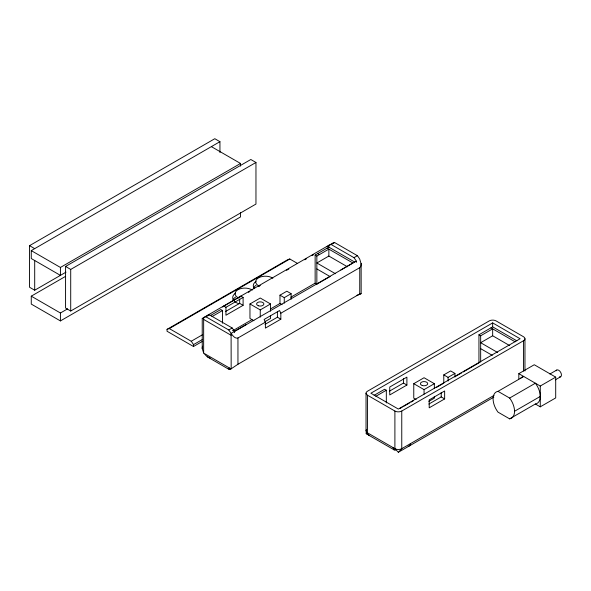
<?xml version="1.0" encoding="UTF-8"?>
<svg xmlns="http://www.w3.org/2000/svg" width="591" height="591" viewBox="0 0 591 591"><rect width="100%" height="100%" fill="white"/><g stroke="black" fill="none" stroke-linecap="round" stroke-linejoin="round"><path stroke-width="0.89" d="M234.524 332.674L234.524 331.433A29.107 16.807 60 0 0 232.182 327.983L209.421 314.848L205.993 316.828A29.107 16.807 60 0 0 203.651 317.566L202.24 318.497L202.225 333.302L202.255 348.705L203.651 352.997L203.651 317.566L328.862 245.272A29.107 16.807 60 0 1 331.204 244.541L334.639 242.554L357.392 255.696A29.107 16.807 60 0 1 359.734 259.139L361.16 264.014M361.16 264.162L360.776 266.356L359.764 267.664L359.734 293.956L361.16 293.579L361.138 263.571M366.036 393.214L366.036 430.846M524.963 371L524.963 338.746M202.225 347.973L202.454 346.23M202.24 318.497L203.023 318.505M228.303 368.489L228.569 369.131L229.626 369.294A4.854 2.8 -60 0 1 229.374 367.964M366.538 430.861L366.036 433.506L366.472 433.875M361.116 293.683L359.816 294.532M222.741 307.039L223.125 306.64M240.042 296.97L240.929 296.15L243.1 297.406L243.1 305.325L225.947 315.225L225.947 307.305L243.1 297.406M223.361 306.411L240.929 296.15M327.872 246.181L332.29 243.293A29.107 16.807 60 0 1 334.639 242.554M327.754 246.27L327.096 246.757M493.84 397.152L398.327 452.292L401.762 448.672L494.046 395.386M359.734 267.679L280.836 313.23L280.836 319.192L265.396 328.101L265.396 322.147L264.14 319.45L279.573 310.541L280.836 313.23M398.356 452.278L394.899 448.672L367.454 432.826A4.854 2.8 0 0 1 366.642 429.487M359.734 293.956L237.922 364.278L231.17 368.806L231.096 333.413A29.107 16.807 60 0 0 228.747 329.97L205.993 316.828M66 272.148L34.699 290.225L29.55 287.256L29.55 245.657L214.799 138.708L219.941 141.677L219.941 152.53M240.53 166.108L240.53 163.463L60.422 267.45L60.422 275.369L31.264 258.533L31.264 250.614L219.941 141.677M65.571 266.452L250.82 159.504L255.962 162.473L255.962 204.065L70.713 311.021L65.571 308.051L65.571 266.452L70.713 269.43L255.962 162.473M240.53 212.538L240.53 216.941L60.422 320.92L31.264 304.084L31.264 296.165L65.535 276.381M31.264 296.165L60.422 313.001L67.596 308.857M202.277 341.443L193.501 346.511L167.039 331.241L167.039 329.372L287.551 259.789A28.213 16.289 60 0 1 289.812 259.006L297.65 263.527M167.039 329.372A28.213 16.289 60 0 1 169.299 328.581L289.812 259.006M248.405 292.346L249.993 291.429M258.725 286.384L260.313 285.468M286.517 270.338L288.903 268.964M304.786 259.789L306.374 258.873M311.93 255.667L313.518 254.751M210.293 315.601L220.798 309.536L222.519 310.526L222.519 323.218M290.772 297.236L315.136 283.17L315.136 255.068L328.862 247.149L354.593 261.998M212.006 316.591L222.519 310.526M315.136 255.068L316.857 256.058L328.862 249.129L328.862 256.058L347.456 266.792M225.636 311.45L239.665 303.346L243.1 305.325M328.862 256.058L316.857 262.988L335.444 273.722M253.916 320.728L249.963 318.446L249.963 303.966L260.254 298.019L270.545 303.966L270.545 311.206M169.299 328.581L191.24 341.251L202.41 334.794M193.501 346.511L193.501 344.642L202.277 339.574M270.382 309.012L279.979 303.471L279.979 295.175L286.834 291.215L291.127 293.69L291.127 299.216M249.963 303.966L260.254 309.906L270.545 303.966M279.979 295.175L284.264 297.65L291.127 293.69M228.747 329.97L232.182 327.983M331.204 244.541L353.965 257.676L357.392 255.696M232.795 330.709L251.988 319.628M246.528 324.385L234.524 331.322L232.972 330.428M340.867 269.924L352.879 262.988L327.148 248.139M353.965 257.676A29.107 16.807 60 0 1 356.307 261.119L231.096 333.413C232.603 335.466 234.982 338.983 237.951 337.986L265.396 322.147M315.136 283.17L316.857 284.16L329.815 276.677M265.004 321.644L270.545 318.446L270.545 315.734M265.056 324.341L277.401 317.212L280.836 319.192M492.665 322.9L370.882 393.214L398.327 409.061L520.11 338.746L492.665 322.9L492.665 326.867L516.844 340.822M374.103 395.32L384.608 389.255L386.322 390.245L386.322 402.936M463.226 371.961L478.946 362.889L478.946 334.787L492.665 326.867M375.817 396.31L386.322 390.245M478.946 334.787L480.66 335.777L492.665 328.847L492.665 335.777L509.708 345.617M389.439 391.168L403.476 383.064L406.903 385.044L406.903 377.124L389.75 387.024L389.75 394.943L406.903 385.044M492.665 335.777L480.66 342.706L497.703 352.546M416.145 399.538L413.766 398.164L413.766 383.685L424.057 377.738L434.348 383.685L434.348 388.206M436.586 387.341L443.782 383.19L443.782 374.893L450.645 370.934L454.93 373.409L454.93 377.095M413.766 383.685L424.057 389.624L434.348 383.685M443.782 374.893L448.074 377.368L454.93 373.409M399.804 408.58L402.198 407.192M403.801 406.268L409.4 403.04M410.996 402.116L413.397 400.735M456.149 376.046L461.652 372.869M367.454 395.194L394.899 411.041A4.854 2.8 0 0 0 401.762 411.041L523.545 340.726A4.854 2.8 0 0 0 523.545 336.767L496.1 320.92A4.854 2.8 0 0 0 489.237 320.92L367.454 391.235A4.854 2.8 0 0 0 367.454 395.194L367.454 432.826A4.854 2.8 -60 0 0 369.309 435.272M366.575 433.329L367.454 432.826M428.807 401.363L434.348 398.164L434.348 396.354M428.859 404.059L441.211 396.93L444.639 398.91L444.639 390.983L429.206 399.9L429.206 407.82L444.639 398.91M518.824 378.853L518.824 373.652L534.264 364.743L555.703 377.124L555.703 397.92L540.27 406.83L535.365 404L509.634 418.856L497.999 412.134A15.159 8.754 60 0 1 497.999 391.338L523.729 376.489A15.159 8.754 60 0 0 520.375 378.543M549.903 374.007L556.766 370.047M497.999 391.338L509.634 398.061L535.365 383.204A15.159 8.754 60 0 1 535.365 404M518.824 373.652L540.27 386.034L555.703 377.124M555.311 379.85L560.645 376.77M514.539 411.284L540.27 396.435M357.703 295.337L357.319 295.456M210.655 358.375L206.843 356.476L203.755 353.167L230.985 368.887M211.364 146.627L240.53 163.463M490.951 327.857L515.13 341.812M317.714 253.583L319.428 254.573M480.66 348.653L492.281 355.361M316.857 268.935L330.022 276.536M279.979 303.471L282.121 304.705M223.775 306.049L225.947 307.305M203.651 319.435L231.096 335.282M368.459 435.05L394.19 449.899M29.55 245.657L34.699 248.634M31.264 250.614L60.422 267.45M228.488 369.072L207.53 356.964M202.24 348.564L202.225 348.121M540.27 386.034L540.27 406.83M523.545 340.726L523.545 371.015M480.66 335.777L480.66 362.084M448.074 377.368L448.074 381.055M441.211 392.527L441.211 396.93M424.057 389.624L424.057 394.153M403.476 378.661L403.476 383.064M401.762 411.041L401.762 448.672A4.854 2.8 0 0 1 394.899 448.672L394.899 411.041M356.307 261.119L356.307 262.367M328.862 245.272L328.862 247.149M316.857 256.058L316.857 284.16M284.264 297.65L284.264 303.183M277.401 311.93L277.401 317.212M260.254 309.906L260.254 317.145M239.665 299.09L239.665 303.346M237.951 337.986L237.951 364.263M70.713 269.43L70.713 311.021M60.422 313.001L60.422 320.92M34.699 260.387L34.699 290.225M238.594 297.99A9.7 5.6 0 0 1 237.951 289.73A9.7 5.6 0 0 1 252.261 290.1M259.183 286.11A9.7 5.6 0 0 1 258.533 277.844A9.7 5.6 0 0 1 272.85 278.213M191.24 341.251A28.213 16.289 60 0 1 193.501 344.642M238.927 303.774A12.13 7.003 0 0 1 235.499 293.166M233.061 299.888A12.13 7.003 0 0 1 235.55 297.088M254.263 288.548A12.13 7.003 0 0 1 256.088 281.279M253.524 288.297A12.13 7.003 0 0 1 256.088 285.239M230.741 369.257A11.746 3.295 -48.8 0 1 229.478 369.493M207.079 315.587A29.107 16.807 60 0 1 209.421 314.848M358.855 294.643A11.746 1.95 -10.1 0 1 356.994 295.278M556.153 370.771A3.878 2.238 60 0 1 560.741 372.456A3.878 2.238 60 0 1 559.463 376.888M509.634 398.061A15.159 8.754 60 0 1 509.634 418.856M368.503 434.555A8.68 7.085 0 0 1 366.457 433.897M410.339 443.715A4.854 2.8 60 0 1 408.167 446.153M395.667 450.054A4.854 2.8 -60 0 1 393.185 447.683M258.43 305.783A3.642 2.098 0 0 0 263.889 303.966A3.642 2.098 0 0 0 258.43 302.141A3.642 2.098 0 0 0 258.43 305.783M422.24 385.502A3.642 2.098 0 0 0 427.699 383.685A3.642 2.098 0 0 0 422.24 381.86A3.642 2.098 0 0 0 422.24 385.502"/></g></svg>
